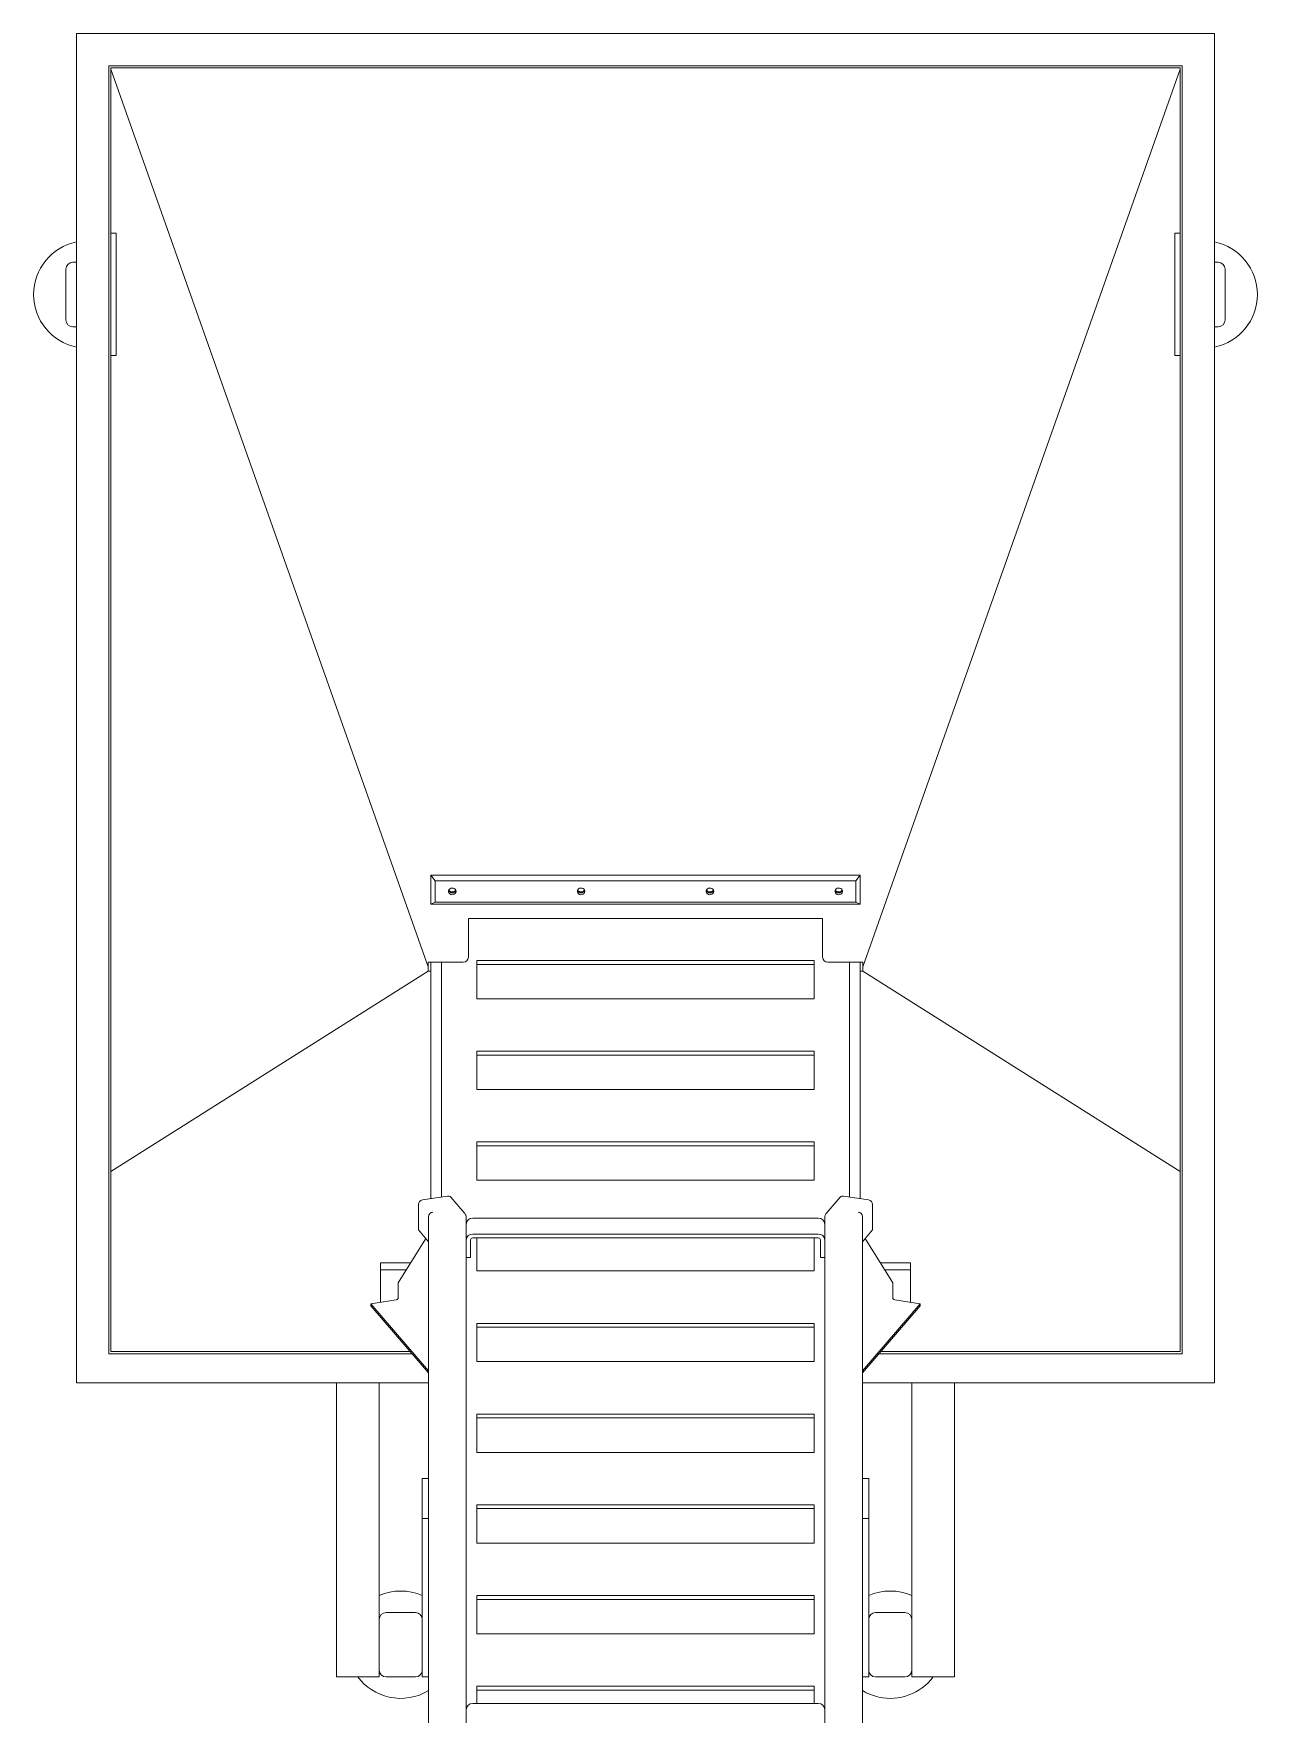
# Model space of a CAD drawing. Header units: millimetres. Extents: x -1052 to 3351, y 0 to 2015.
# Drawn here: x -116.95 to -103.29, y 1584.53 to 1603.3 of the extents above; entities that cross this region are included whole.
import ezdxf

# ---------------------------------------------------------------- set-up
doc = ezdxf.new("R2010")
doc.units = ezdxf.units.MM

msp = doc.modelspace()

# ---------------------------------------------------------------- linework, layer by layer
at = {"linetype": 'Continuous', "lineweight": 0}
for p, q in [((-116.4721, 1603.2966), (-116.4721, 1588.2337)), ((-116.4721, 1603.2966), (-103.7718, 1603.2966)), ((-103.7718, 1603.2966), (-103.7718, 1588.2337)), ((-116.1126, 1602.9371), (-116.1126, 1588.5595)), ((-104.1313, 1602.9371), (-116.1126, 1602.9371)), ((-104.1552, 1602.9132), (-116.0887, 1602.9132)), ((-116.0887, 1602.9132), (-116.0887, 1588.5859)), ((-112.5484, 1592.8772), (-116.0887, 1602.8981)), ((-104.1552, 1602.8981), (-107.6955, 1592.8772)), ((-104.1552, 1588.5859), (-104.1552, 1602.9132)), ((-104.1313, 1588.5595), (-104.1313, 1602.9371)), ((-116.0288, 1601.068), (-116.0887, 1601.068)), ((-116.0288, 1601.068), (-116.0288, 1599.7021)), ((-104.2151, 1601.068), (-104.2151, 1599.7021)), ((-104.2151, 1601.068), (-104.1552, 1601.068)), ((-116.4721, 1600.7433), (-116.5152, 1600.7433)), ((-103.7287, 1600.7433), (-103.7718, 1600.7433)), ((-116.5919, 1600.6667), (-116.5919, 1600.1011)), ((-103.652, 1600.1011), (-103.652, 1600.6667)), ((-116.5152, 1600.0244), (-116.4721, 1600.0244)), ((-103.7718, 1600.0244), (-103.7287, 1600.0244)), ((-116.0288, 1599.7021), (-116.0887, 1599.7021)), ((-104.2151, 1599.7021), (-104.1552, 1599.7021)), ((-112.5182, 1593.9037), (-107.7257, 1593.9037)), ((-112.5182, 1593.9037), (-112.4703, 1593.8398)), ((-112.5182, 1593.5796), (-112.5182, 1593.9037)), ((-107.7736, 1593.8398), (-112.4703, 1593.8398)), ((-112.4703, 1593.8398), (-112.4703, 1593.6021)), ((-112.2954, 1593.7556), (-112.307, 1593.7488)), ((-112.2821, 1593.7586), (-112.2954, 1593.7556)), ((-112.2683, 1593.7576), (-112.2821, 1593.7586)), ((-112.2557, 1593.7526), (-112.2683, 1593.7576)), ((-112.2455, 1593.7442), (-112.2557, 1593.7526)), ((-110.8577, 1593.7556), (-110.8692, 1593.7488)), ((-110.8443, 1593.7586), (-110.8577, 1593.7556)), ((-110.8305, 1593.7576), (-110.8443, 1593.7586)), ((-110.8179, 1593.7526), (-110.8305, 1593.7576)), ((-110.8077, 1593.7442), (-110.8179, 1593.7526)), ((-109.4199, 1593.7556), (-109.4315, 1593.7488)), ((-109.4065, 1593.7586), (-109.4199, 1593.7556)), ((-109.3928, 1593.7576), (-109.4065, 1593.7586)), ((-109.3801, 1593.7526), (-109.3928, 1593.7576)), ((-109.37, 1593.7442), (-109.3801, 1593.7526)), ((-107.9821, 1593.7556), (-107.9937, 1593.7488)), ((-107.9688, 1593.7586), (-107.9821, 1593.7556)), ((-107.955, 1593.7576), (-107.9688, 1593.7586)), ((-107.9424, 1593.7526), (-107.955, 1593.7576)), ((-107.9322, 1593.7442), (-107.9424, 1593.7526)), ((-107.7257, 1593.9037), (-107.7736, 1593.8398)), ((-107.7736, 1593.6021), (-107.7736, 1593.8398)), ((-107.7257, 1593.9037), (-107.7257, 1593.5796)), ((-112.4703, 1593.6021), (-112.5182, 1593.5796)), ((-107.7257, 1593.5796), (-112.5182, 1593.5796)), ((-112.4703, 1593.6021), (-107.7736, 1593.6021)), ((-112.3155, 1593.7389), (-112.32, 1593.7272)), ((-112.32, 1593.7272), (-112.32, 1593.7147)), ((-112.32, 1593.7147), (-112.3155, 1593.7029)), ((-112.307, 1593.7488), (-112.3155, 1593.7389)), ((-112.3155, 1593.7029), (-112.307, 1593.6931)), ((-112.307, 1593.6931), (-112.2954, 1593.6863)), ((-112.2954, 1593.6863), (-112.2821, 1593.6833)), ((-112.2821, 1593.6833), (-112.2683, 1593.6843)), ((-112.2683, 1593.6843), (-112.2557, 1593.6893)), ((-112.2557, 1593.6893), (-112.2455, 1593.6977)), ((-112.2389, 1593.7332), (-112.2455, 1593.7442)), ((-112.2455, 1593.6977), (-112.2389, 1593.7087)), ((-112.2367, 1593.7209), (-112.2389, 1593.7332)), ((-112.2389, 1593.7087), (-112.2367, 1593.7209)), ((-110.8777, 1593.7389), (-110.8822, 1593.7272)), ((-110.8822, 1593.7272), (-110.8822, 1593.7147)), ((-110.8822, 1593.7147), (-110.8777, 1593.7029)), ((-110.8692, 1593.7488), (-110.8777, 1593.7389)), ((-110.8777, 1593.7029), (-110.8692, 1593.6931)), ((-110.8692, 1593.6931), (-110.8577, 1593.6863)), ((-110.8577, 1593.6863), (-110.8443, 1593.6833)), ((-110.8443, 1593.6833), (-110.8305, 1593.6843)), ((-110.8305, 1593.6843), (-110.8179, 1593.6893)), ((-110.8179, 1593.6893), (-110.8077, 1593.6977)), ((-110.8012, 1593.7332), (-110.8077, 1593.7442)), ((-110.8077, 1593.6977), (-110.8012, 1593.7087)), ((-110.7989, 1593.7209), (-110.8012, 1593.7332)), ((-110.8012, 1593.7087), (-110.7989, 1593.7209)), ((-109.4399, 1593.7389), (-109.4444, 1593.7272)), ((-109.4444, 1593.7272), (-109.4444, 1593.7147)), ((-109.4444, 1593.7147), (-109.4399, 1593.7029)), ((-109.4315, 1593.7488), (-109.4399, 1593.7389)), ((-109.4399, 1593.7029), (-109.4315, 1593.6931)), ((-109.4315, 1593.6931), (-109.4199, 1593.6863)), ((-109.4199, 1593.6863), (-109.4065, 1593.6833)), ((-109.4065, 1593.6833), (-109.3928, 1593.6843)), ((-109.3928, 1593.6843), (-109.3801, 1593.6893)), ((-109.3801, 1593.6893), (-109.37, 1593.6977)), ((-109.3634, 1593.7332), (-109.37, 1593.7442)), ((-109.37, 1593.6977), (-109.3634, 1593.7087)), ((-109.3611, 1593.7209), (-109.3634, 1593.7332)), ((-109.3634, 1593.7087), (-109.3611, 1593.7209)), ((-108.0022, 1593.7389), (-108.0067, 1593.7272)), ((-108.0067, 1593.7272), (-108.0067, 1593.7147)), ((-108.0067, 1593.7147), (-108.0022, 1593.7029)), ((-107.9937, 1593.7488), (-108.0022, 1593.7389)), ((-108.0022, 1593.7029), (-107.9937, 1593.6931)), ((-107.9937, 1593.6931), (-107.9821, 1593.6863)), ((-107.9821, 1593.6863), (-107.9688, 1593.6833)), ((-107.9688, 1593.6833), (-107.955, 1593.6843)), ((-107.955, 1593.6843), (-107.9424, 1593.6893)), ((-107.9424, 1593.6893), (-107.9322, 1593.6977)), ((-107.9256, 1593.7332), (-107.9322, 1593.7442)), ((-107.9322, 1593.6977), (-107.9256, 1593.7087)), ((-107.9234, 1593.7209), (-107.9256, 1593.7332)), ((-107.9256, 1593.7087), (-107.9234, 1593.7209)), ((-107.7736, 1593.6021), (-107.7257, 1593.5796)), ((-108.145, 1593.4175), (-112.0989, 1593.4175)), ((-112.0989, 1593.4175), (-112.0989, 1592.9853)), ((-108.145, 1592.9853), (-108.145, 1593.4175)), ((-116.0887, 1590.5936), (-112.5484, 1592.832)), ((-112.1588, 1592.9312), (-112.5484, 1592.9312)), ((-112.5484, 1592.9312), (-112.5484, 1592.8772)), ((-112.5484, 1592.832), (-112.5484, 1592.8772)), ((-112.5182, 1592.832), (-112.5484, 1592.832)), ((-112.5182, 1592.832), (-112.5182, 1592.9312)), ((-112.5182, 1592.832), (-112.5182, 1590.2905)), ((-112.3984, 1590.3089), (-112.3984, 1592.9312)), ((-108.2409, 1592.9487), (-112.003, 1592.9487)), ((-112.003, 1592.9487), (-112.003, 1592.9061)), ((-108.2409, 1592.9061), (-112.003, 1592.9061)), ((-112.003, 1592.9061), (-112.003, 1592.6454)), ((-108.2409, 1592.9487), (-108.2409, 1592.9061)), ((-108.2409, 1592.9061), (-108.2409, 1592.6454)), ((-107.6955, 1592.9312), (-108.0851, 1592.9312)), ((-107.8455, 1590.3089), (-107.8455, 1592.9312)), ((-107.7257, 1592.9312), (-107.7257, 1592.832)), ((-107.6955, 1592.832), (-107.7257, 1592.832)), ((-107.7257, 1590.2905), (-107.7257, 1592.832)), ((-107.6955, 1592.8772), (-107.6955, 1592.9312)), ((-107.6955, 1592.832), (-107.6955, 1592.8772)), ((-107.6955, 1592.832), (-104.1552, 1590.5936)), ((-112.003, 1592.6454), (-112.003, 1592.6144)), ((-108.2409, 1592.6454), (-108.2409, 1592.6144)), ((-112.003, 1592.6144), (-112.003, 1592.5811)), ((-112.003, 1592.5811), (-112.003, 1592.5652)), ((-112.003, 1592.5652), (-112.003, 1592.5218)), ((-108.2409, 1592.5218), (-112.003, 1592.5218)), ((-108.2409, 1592.6144), (-108.2409, 1592.5811)), ((-108.2409, 1592.5811), (-108.2409, 1592.5652)), ((-108.2409, 1592.5652), (-108.2409, 1592.5218)), ((-108.2409, 1591.936), (-112.003, 1591.936)), ((-112.003, 1591.936), (-112.003, 1591.8934)), ((-108.2409, 1591.8934), (-112.003, 1591.8934)), ((-112.003, 1591.8934), (-112.003, 1591.6327)), ((-108.2409, 1591.936), (-108.2409, 1591.8934)), ((-108.2409, 1591.8934), (-108.2409, 1591.6327)), ((-112.003, 1591.6327), (-112.003, 1591.6017)), ((-112.003, 1591.6017), (-112.003, 1591.5684)), ((-112.003, 1591.5684), (-112.003, 1591.5525)), ((-112.003, 1591.5525), (-112.003, 1591.509)), ((-108.2409, 1591.509), (-112.003, 1591.509)), ((-108.2409, 1591.6327), (-108.2409, 1591.6017)), ((-108.2409, 1591.6017), (-108.2409, 1591.5684)), ((-108.2409, 1591.5684), (-108.2409, 1591.5525)), ((-108.2409, 1591.5525), (-108.2409, 1591.509)), ((-108.2409, 1590.9233), (-112.003, 1590.9233)), ((-112.003, 1590.9233), (-112.003, 1590.8807)), ((-108.2409, 1590.8807), (-112.003, 1590.8807)), ((-112.003, 1590.8807), (-112.003, 1590.62)), ((-108.2409, 1590.9233), (-108.2409, 1590.8807)), ((-108.2409, 1590.8807), (-108.2409, 1590.62)), ((-112.003, 1590.62), (-112.003, 1590.589)), ((-112.003, 1590.589), (-112.003, 1590.5557)), ((-108.2409, 1590.62), (-108.2409, 1590.589)), ((-108.2409, 1590.589), (-108.2409, 1590.5557)), ((-112.003, 1590.5557), (-112.003, 1590.5398)), ((-112.003, 1590.5398), (-112.003, 1590.4963)), ((-108.2409, 1590.4963), (-112.003, 1590.4963)), ((-108.2409, 1590.5557), (-108.2409, 1590.5398)), ((-108.2409, 1590.5398), (-108.2409, 1590.4963)), ((-112.657, 1589.9434), (-112.657, 1590.2257)), ((-112.612, 1590.2761), (-112.3318, 1590.3192)), ((-112.1388, 1590.1251), (-112.2955, 1590.307)), ((-107.9484, 1590.307), (-108.1051, 1590.1251)), ((-107.6319, 1590.2761), (-107.9121, 1590.3192)), ((-107.5869, 1589.9434), (-107.5869, 1590.2257)), ((-112.5422, 1590.0923), (-112.5422, 1578.6487)), ((-112.1228, 1590.0834), (-112.1228, 1579.0683)), ((-112.051, 1590.0725), (-108.193, 1590.0725)), ((-108.1211, 1590.0834), (-108.1211, 1579.0683)), ((-107.7017, 1590.0923), (-107.7017, 1578.6487)), ((-112.5744, 1589.8474), (-112.8816, 1589.3493)), ((-112.657, 1589.9434), (-112.5422, 1589.81)), ((-112.0749, 1589.8301), (-112.0749, 1589.6346)), ((-112.051, 1589.8952), (-108.193, 1589.8952)), ((-112.051, 1589.8518), (-108.193, 1589.8518)), ((-112.003, 1589.8518), (-112.003, 1589.6073)), ((-108.2409, 1589.8518), (-108.2409, 1589.6073)), ((-108.169, 1589.8301), (-108.169, 1589.6346)), ((-107.5869, 1589.9434), (-107.7017, 1589.81)), ((-107.6695, 1589.8474), (-107.3623, 1589.3493)), ((-112.1228, 1589.6346), (-112.0749, 1589.6346)), ((-108.1211, 1589.6346), (-108.169, 1589.6346)), ((-113.0814, 1589.5759), (-112.7418, 1589.5759)), ((-113.0814, 1589.5725), (-113.0814, 1589.5759)), ((-113.0814, 1589.4966), (-113.0814, 1589.5725)), ((-113.0814, 1589.5725), (-112.7439, 1589.5725)), ((-113.0814, 1589.134), (-113.0814, 1589.4966)), ((-112.7908, 1589.4966), (-113.0814, 1589.4966)), ((-112.003, 1589.6073), (-112.003, 1589.5763)), ((-112.003, 1589.5763), (-112.003, 1589.543)), ((-112.003, 1589.543), (-112.003, 1589.5271)), ((-112.003, 1589.5271), (-112.003, 1589.4836)), ((-108.2409, 1589.4836), (-112.003, 1589.4836)), ((-108.2409, 1589.6073), (-108.2409, 1589.5763)), ((-108.2409, 1589.5763), (-108.2409, 1589.543)), ((-108.2409, 1589.543), (-108.2409, 1589.5271)), ((-108.2409, 1589.5271), (-108.2409, 1589.4836)), ((-107.1626, 1589.5759), (-107.5021, 1589.5759)), ((-107.1626, 1589.5725), (-107.5, 1589.5725)), ((-107.4531, 1589.4966), (-107.1626, 1589.4966)), ((-107.1626, 1589.5725), (-107.1626, 1589.5759)), ((-107.1626, 1589.4966), (-107.1626, 1589.5725)), ((-107.1626, 1589.134), (-107.1626, 1589.4966)), ((-112.8816, 1589.1864), (-112.8816, 1589.3493)), ((-107.3623, 1589.1864), (-107.3623, 1589.3493)), ((-112.9041, 1589.1612), (-113.1884, 1589.1175)), ((-113.1884, 1589.1175), (-112.5422, 1588.3671)), ((-113.1884, 1589.1175), (-113.1884, 1589.0958)), ((-113.1884, 1589.0958), (-112.5422, 1588.3454)), ((-107.0555, 1589.1175), (-107.7017, 1588.3671)), ((-107.0555, 1589.0958), (-107.7017, 1588.3454)), ((-107.3398, 1589.1612), (-107.0555, 1589.1175)), ((-107.0555, 1589.1175), (-107.0555, 1589.0958)), ((-108.2409, 1588.8979), (-112.003, 1588.8979)), ((-112.003, 1588.8979), (-112.003, 1588.8553)), ((-108.2409, 1588.8979), (-108.2409, 1588.8553)), ((-108.2409, 1588.8553), (-112.003, 1588.8553)), ((-112.003, 1588.8553), (-112.003, 1588.5946)), ((-108.2409, 1588.8553), (-108.2409, 1588.5946)), ((-116.1126, 1588.5595), (-112.7265, 1588.5595)), ((-116.0887, 1588.5859), (-112.7493, 1588.5859)), ((-112.003, 1588.5946), (-112.003, 1588.5636)), ((-112.003, 1588.5636), (-112.003, 1588.5303)), ((-112.003, 1588.5303), (-112.003, 1588.5144)), ((-112.003, 1588.5144), (-112.003, 1588.4709)), ((-108.2409, 1588.5946), (-108.2409, 1588.5636)), ((-108.2409, 1588.5636), (-108.2409, 1588.5303)), ((-108.2409, 1588.5303), (-108.2409, 1588.5144)), ((-108.2409, 1588.5144), (-108.2409, 1588.4709)), ((-107.5174, 1588.5595), (-104.1313, 1588.5595)), ((-107.4946, 1588.5859), (-104.1552, 1588.5859)), ((-108.2409, 1588.4709), (-112.003, 1588.4709)), ((-112.5422, 1588.2337), (-116.4721, 1588.2337)), ((-113.5726, 1588.2337), (-113.5726, 1584.9519)), ((-113.0933, 1588.2337), (-113.0933, 1585.5941)), ((-107.7017, 1588.2337), (-103.7718, 1588.2337)), ((-107.1506, 1588.2337), (-107.1506, 1585.5941)), ((-106.6713, 1588.2337), (-106.6713, 1584.9519)), ((-108.2409, 1587.8852), (-112.003, 1587.8852)), ((-112.003, 1587.8852), (-112.003, 1587.8426)), ((-108.2409, 1587.8426), (-112.003, 1587.8426)), ((-112.003, 1587.8426), (-112.003, 1587.5819)), ((-108.2409, 1587.8852), (-108.2409, 1587.8426)), ((-108.2409, 1587.8426), (-108.2409, 1587.5819)), ((-112.003, 1587.5819), (-112.003, 1587.5509)), ((-108.2409, 1587.5819), (-108.2409, 1587.5509)), ((-112.003, 1587.5509), (-112.003, 1587.5176)), ((-112.003, 1587.5176), (-112.003, 1587.5016)), ((-112.003, 1587.5016), (-112.003, 1587.4582)), ((-108.2409, 1587.4582), (-112.003, 1587.4582)), ((-108.2409, 1587.5509), (-108.2409, 1587.5176)), ((-108.2409, 1587.5176), (-108.2409, 1587.5016)), ((-108.2409, 1587.5016), (-108.2409, 1587.4582)), ((-112.6141, 1587.1684), (-112.5422, 1587.1684)), ((-112.6141, 1587.1684), (-112.6141, 1586.7215)), ((-107.7017, 1587.1684), (-107.6298, 1587.1684)), ((-107.6298, 1587.1684), (-107.6298, 1586.7215)), ((-108.2409, 1586.8725), (-112.003, 1586.8725)), ((-112.003, 1586.8725), (-112.003, 1586.8299)), ((-108.2409, 1586.8299), (-112.003, 1586.8299)), ((-112.003, 1586.8299), (-112.003, 1586.5691)), ((-108.2409, 1586.8725), (-108.2409, 1586.8299)), ((-108.2409, 1586.8299), (-108.2409, 1586.5691)), ((-112.6141, 1584.9519), (-112.6141, 1586.7215)), ((-112.5422, 1586.7215), (-112.6141, 1586.7215)), ((-107.6298, 1586.7215), (-107.7017, 1586.7215)), ((-107.6298, 1584.9519), (-107.6298, 1586.7215)), ((-112.003, 1586.5691), (-112.003, 1586.5382)), ((-112.003, 1586.5382), (-112.003, 1586.5049)), ((-112.003, 1586.5049), (-112.003, 1586.4889)), ((-112.003, 1586.4889), (-112.003, 1586.4455)), ((-108.2409, 1586.4455), (-112.003, 1586.4455)), ((-108.2409, 1586.5691), (-108.2409, 1586.5382)), ((-108.2409, 1586.5382), (-108.2409, 1586.5049)), ((-108.2409, 1586.5049), (-108.2409, 1586.4889)), ((-108.2409, 1586.4889), (-108.2409, 1586.4455)), ((-108.2409, 1585.8598), (-112.003, 1585.8598)), ((-112.003, 1585.8598), (-112.003, 1585.8172)), ((-108.2409, 1585.8172), (-112.003, 1585.8172)), ((-112.003, 1585.8172), (-112.003, 1585.5564)), ((-108.2409, 1585.8598), (-108.2409, 1585.8172)), ((-108.2409, 1585.8172), (-108.2409, 1585.5564)), ((-113.0933, 1585.0286), (-113.0933, 1585.5941)), ((-113.0167, 1585.6708), (-112.6908, 1585.6708)), ((-112.6141, 1585.5941), (-112.6141, 1585.0286)), ((-112.003, 1585.5564), (-112.003, 1585.5255)), ((-112.003, 1585.5255), (-112.003, 1585.4921)), ((-108.2409, 1585.5564), (-108.2409, 1585.5255)), ((-108.2409, 1585.5255), (-108.2409, 1585.4921)), ((-107.6298, 1585.0286), (-107.6298, 1585.5941)), ((-107.5531, 1585.6708), (-107.2273, 1585.6708)), ((-107.1506, 1585.5941), (-107.1506, 1585.0286)), ((-112.003, 1585.4921), (-112.003, 1585.4762)), ((-112.003, 1585.4762), (-112.003, 1585.4328)), ((-108.2409, 1585.4328), (-112.003, 1585.4328)), ((-108.2409, 1585.4921), (-108.2409, 1585.4762)), ((-108.2409, 1585.4762), (-108.2409, 1585.4328)), ((-113.5726, 1584.9519), (-113.4959, 1584.9519)), ((-113.4959, 1584.9519), (-113.17, 1584.9519)), ((-113.17, 1584.9519), (-113.0933, 1584.9519)), ((-113.0933, 1585.0286), (-113.0933, 1584.9519)), ((-112.6908, 1584.9519), (-113.0167, 1584.9519)), ((-112.6141, 1584.9519), (-112.5422, 1584.9519)), ((-107.7017, 1584.9519), (-107.6298, 1584.9519)), ((-107.2273, 1584.9519), (-107.5531, 1584.9519)), ((-107.1506, 1585.0286), (-107.1506, 1584.9519)), ((-107.1506, 1584.9519), (-107.0739, 1584.9519)), ((-107.0739, 1584.9519), (-106.748, 1584.9519)), ((-106.748, 1584.9519), (-106.6713, 1584.9519)), ((-108.2409, 1584.8471), (-112.003, 1584.8471)), ((-112.003, 1584.8471), (-112.003, 1584.8044)), ((-108.2409, 1584.8044), (-112.003, 1584.8044)), ((-112.003, 1584.8044), (-112.003, 1584.6545)), ((-108.2409, 1584.8471), (-108.2409, 1584.8044)), ((-108.2409, 1584.8044), (-108.2409, 1584.6545)), ((-112.051, 1584.6545), (-108.193, 1584.6545))]:
    msp.add_line(p, q, dxfattribs=at)
for centre, radius, start, end in [((-116.3523, 1600.3839), 0.5991, 101.53696, 258.46304), ((-103.8916, 1600.3839), 0.5991, 281.53696, 78.46304), ((-116.5152, 1600.6667), 0.0767, 90, 180), ((-103.7287, 1600.6667), 0.0767, 0, 90), ((-116.5152, 1600.1011), 0.0767, 180, 270), ((-103.7287, 1600.1011), 0.0767, 270, 0), ((-112.2786, 1593.7462), 0.043, 200.2699, 339.7301), ((-112.2799, 1593.7453), 0.0415, 199.70554, 271.78506), ((-112.2797, 1593.7562), 0.0421, 208.00726, 271.51204), ((-112.2775, 1593.7562), 0.0421, 268.48831, 331.99239), ((-112.2773, 1593.7453), 0.0415, 268.21524, 340.29416), ((-110.8408, 1593.7462), 0.043, 200.2699, 339.7301), ((-110.8421, 1593.7453), 0.0415, 199.70554, 271.78506), ((-110.8419, 1593.7562), 0.0421, 208.00726, 271.51204), ((-110.8397, 1593.7562), 0.0421, 268.48721, 331.99395), ((-110.8395, 1593.7453), 0.0415, 268.21524, 340.29416), ((-109.4031, 1593.7462), 0.043, 200.26951, 339.73049), ((-109.4044, 1593.7453), 0.0415, 199.70514, 271.78523), ((-109.4042, 1593.7562), 0.0421, 208.00666, 271.51241), ((-109.402, 1593.7562), 0.0421, 268.48764, 331.99306), ((-109.4018, 1593.7453), 0.0415, 268.2148, 340.29459), ((-107.9653, 1593.7462), 0.043, 200.26962, 339.73038), ((-107.9666, 1593.7453), 0.0415, 199.70528, 271.78521), ((-107.9664, 1593.7562), 0.0421, 208.0068, 271.51238), ((-107.9642, 1593.7562), 0.0421, 268.48767, 331.99315), ((-107.964, 1593.7453), 0.0415, 268.21484, 340.29467), ((-112.156, 1592.9884), 0.0572, 267.1982, 356.89392), ((-108.0879, 1592.9884), 0.0572, 183.10646, 272.8015), ((-112.6038, 1590.2234), 0.0533, 98.84272, 177.55006), ((-112.3246, 1590.2804), 0.0394, 42.40056, 100.57227), ((-107.9193, 1590.2804), 0.0394, 79.42744, 137.6), ((-107.6401, 1590.2234), 0.0533, 2.44957, 81.15777), ((-112.0542, 1590.0038), 0.0688, 87.32469, 177.04805), ((-108.1897, 1590.0038), 0.0688, 2.95199, 92.67542), ((-112.0542, 1589.8265), 0.0688, 87.3246, 177.04814), ((-112.052, 1589.8289), 0.0229, 87.32471, 177.04743), ((-108.1897, 1589.8265), 0.0688, 2.9519, 92.67551), ((-108.1919, 1589.8289), 0.0229, 2.95151, 92.67614), ((-112.9082, 1589.1876), 0.0266, 278.84212, 357.55061), ((-107.3357, 1589.1876), 0.0266, 182.44933, 261.15761), ((-112.8537, 1585.3113), 0.5991, 66.42182, 113.57818), ((-107.3902, 1585.3113), 0.5991, 66.42182, 113.57818), ((-113.0167, 1585.5941), 0.0767, 90, 180), ((-112.6908, 1585.5941), 0.0767, 0, 90), ((-107.5531, 1585.5941), 0.0767, 90, 180), ((-107.2273, 1585.5941), 0.0767, 0, 90), ((-112.8537, 1585.3113), 0.5991, 216.8699, 257.70367), ((-113.0167, 1585.0286), 0.0767, 180, 270), ((-112.6908, 1585.0286), 0.0767, 270, 0), ((-107.5531, 1585.0286), 0.0767, 180, 270), ((-107.3902, 1585.3113), 0.5991, 257.70367, 323.1301), ((-107.2273, 1585.0286), 0.0767, 270, 0), ((-112.8537, 1585.3113), 0.5991, 257.70367, 301.33225), ((-107.3902, 1585.3113), 0.5991, 238.66775, 257.70367), ((-112.0542, 1584.5858), 0.0688, 87.32491, 177.04783), ((-108.1897, 1584.5858), 0.0688, 2.95221, 92.6752)]:
    msp.add_arc(centre, radius, start, end, dxfattribs=at)
for centre, major_axis, start_param, end_param in [((-112.4943, 1590.0959), (0.0455, 0.0169), 1.2543792, 2.8251756), ((-107.7496, 1590.0959), (0.0455, -0.0169), 0.3164171, 1.8872134)]:
    msp.add_ellipse(centre, major_axis=major_axis, ratio=0.8819089, start_param=start_param, end_param=end_param, dxfattribs=at)
for points, knots in [([(-112.1228, 1590.0834), (-112.1232, 1590.0882), (-112.1238, 1590.0979), (-112.1292, 1590.1117), (-112.1348, 1590.1204), (-112.1384, 1590.1246), (-112.1388, 1590.1251)], [0, 0, 0, 0, 0.9653903, 1.9291642, 2.9580175, 3.0789893, 3.0789893, 3.0789893, 3.0789893]), ([(-108.1051, 1590.1251), (-108.108, 1590.1213), (-108.1137, 1590.1138), (-108.1192, 1590.1004), (-108.121, 1590.0899), (-108.1211, 1590.0843), (-108.1211, 1590.0834)], [0, 0, 0, 0, 0.9727808, 1.9439594, 2.9040531, 3.0793918, 3.0793918, 3.0793918, 3.0793918])]:
    msp.add_open_spline(points, degree=3, knots=knots, dxfattribs=at)

doc.saveas('drawing.dxf')
